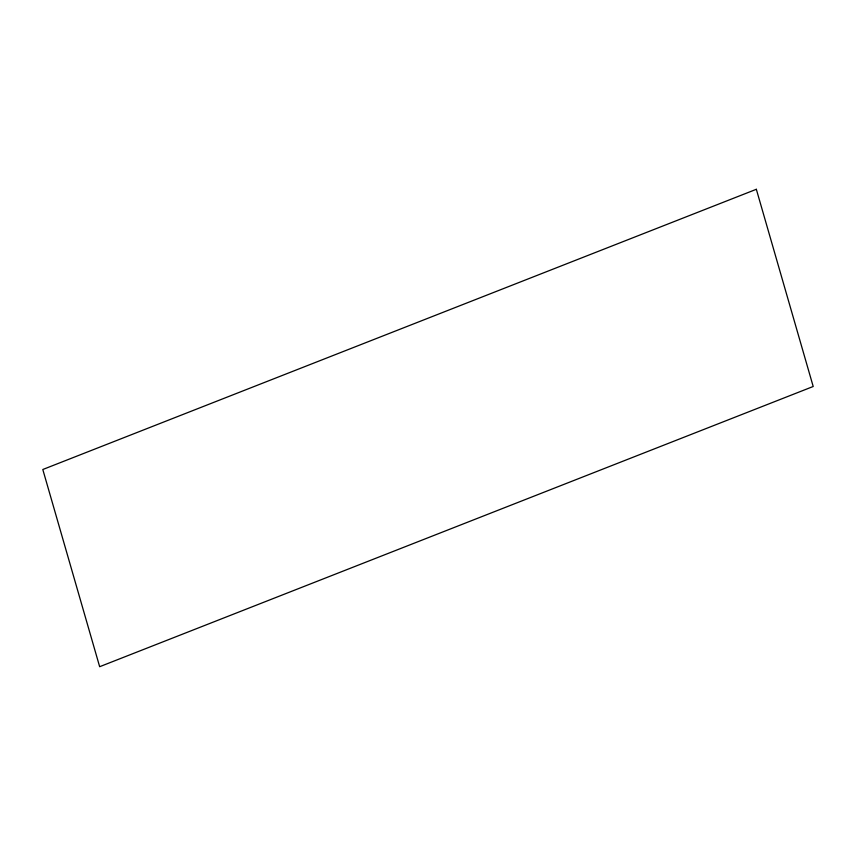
<?xml version="1.0" encoding="UTF-8"?>
<svg xmlns="http://www.w3.org/2000/svg" width="856" height="856" viewBox="0 0 856 856"><rect width="100%" height="100%" fill="white"/><g stroke="black" fill="none" stroke-linecap="round" stroke-linejoin="round"><path stroke-width="1.28" d="M756.34 189.294L42.8 469.505L99.66 666.706L813.2 386.495L756.34 189.294"/></g></svg>
